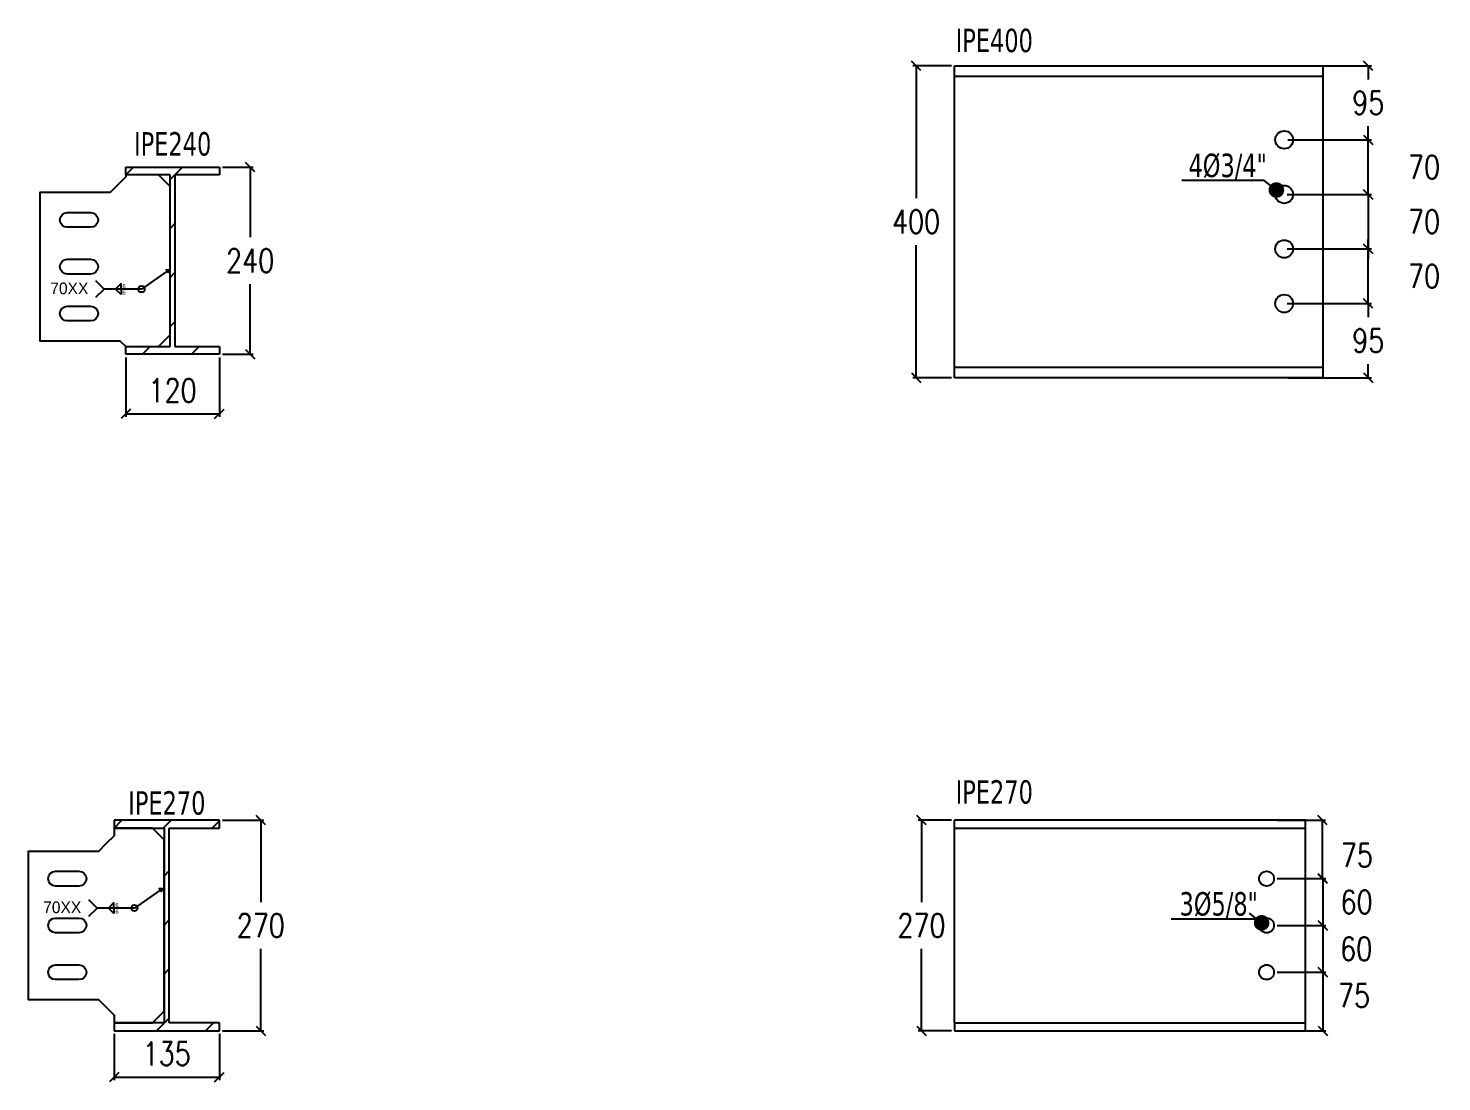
# Model space of a CAD drawing. Header units: millimetres. Extents: x -3396 to 88005, y -21236 to 35080.
# Drawn here: x 3370 to 5182, y -10977 to -9627 of the extents above; entities that cross this region are included whole.
import ezdxf
from ezdxf.enums import TextEntityAlignment as Align

# ---------------------------------------------------------------- set-up
doc = ezdxf.new("R2010")
doc.units = ezdxf.units.MM
for name, color, linetype in [('COTAS', 8, 'Continuous'), ('P-PLATINA', 6, 'Continuous'), ('perforaciones', 1, 'Continuous'), ('TITULO', 3, 'Continuous')]:
    doc.layers.add(name, color=color, linetype=linetype)
doc.styles.add('CNI_COTAS', font='romans.shx', dxfattribs={"width": 0.8})
doc.styles.add('ROMANS', font='DINGRAFO.SHX')
doc.styles.add('VERDANA', font='verdana.ttf')
doc.dimstyles.new('1.1', dxfattribs={"dimscale": 0, "dimtxt": 15, "dimasz": 20, "dimexe": 2, "dimexo": 2, "dimgap": 7, "dimtad": 1, "dimdec": 0, "dimzin": 4, "dimdsep": 46, "dimtxsty": 'CNI_COTAS', "dimblk": 'DOTSMALL', "dimcen": 0, "dimclrd": 256, "dimclrt": 3, "dimadec": 0, "dimazin": 0, "dimtfac": 1, "dimtdec": 0, "dimtmove": 2, "dimatfit": 0, "dimldrblk": 'DOT', "dimfxl": 0.05, "dimtolj": 1, "dimtzin": 0, "dimarcsym": 1})
doc.dimstyles.new('1.4', dxfattribs={"dimscale": 0, "dimtxt": 30, "dimasz": 12, "dimexe": 4, "dimexo": 4, "dimgap": 15, "dimtad": 1, "dimdec": 0, "dimzin": 4, "dimdsep": 46, "dimtxsty": 'CNI_COTAS', "dimblk": 'OBLIQUE', "dimcen": -0.09, "dimclrd": 256, "dimclrt": 3, "dimadec": 0, "dimazin": 0, "dimtfac": 1, "dimtdec": 0, "dimtmove": 2, "dimatfit": 0, "dimldrblk": 'DOT', "dimfxl": 0.05, "dimtolj": 1, "dimtzin": 0, "dimarcsym": 0})

# ---------------------------------------------------------------- blocks, each defined once
blk = doc.blocks.new('_Oblique')
at = {"color": 0, "linetype": 'ByBlock', "lineweight": -2}
blk.add_line((-0.5, -0.5), (0.5, 0.5), dxfattribs=at)
blk = doc.blocks.new('*D207')
at = {"layer": 'COTAS', "color": 0, "lineweight": -2, "transparency": 16777216}
for p, q in [((3480, -10915.9), (3480, -10975.3)), ((3615, -10915.9), (3615, -10975.3))]:
    blk.add_line(p, q, dxfattribs=at)
at = {"layer": 'COTAS', "lineweight": -2, "transparency": 16777216}
blk.add_line((3480, -10971.3), (3615, -10971.3), dxfattribs=at)
at = {"layer": 'Defpoints', "color": 0, "transparency": 16777216}
for p in [(3480, -10911.9), (3615, -10911.9), (3615, -10971.3)]:
    blk.add_point(p, dxfattribs=at)
at = {"layer": 'COTAS', "lineweight": -2, "transparency": 16777216, "xscale": 12, "yscale": 12, "zscale": 12, "rotation": 180}
blk.add_blockref('_Oblique', (3480, -10971.3), dxfattribs=at)
at = {"layer": 'COTAS', "lineweight": -2, "transparency": 16777216, "xscale": 12, "yscale": 12, "zscale": 12}
blk.add_blockref('_Oblique', (3615, -10971.3), dxfattribs=at)
at = {"layer": 'COTAS', "color": 3, "transparency": 16777216, "insert": (3547.5, -10941.3), "char_height": 30, "attachment_point": 5, "style": 'CNI_COTAS'}
blk.add_mtext('\\A1;135', dxfattribs=at)
blk = doc.blocks.new('_Dot')
at = {"color": 0, "linetype": 'ByBlock', "lineweight": -2}
blk.add_line((-0.5, 0), (-1, 0), dxfattribs=at)
at = {"color": 0, "linetype": 'ByBlock', "const_width": 0.5}
blk.add_lwpolyline([(-0.25, 0, 1), (0.25, 0, 1)], format="xyb", close=True, dxfattribs=at)
blk = doc.blocks.new('*D208')
at = {"layer": 'COTAS', "color": 0, "lineweight": -2, "transparency": 16777216}
for p, q in [((3619, -10641.9), (3672.1, -10641.9)), ((3619, -10911.9), (3672.1, -10911.9))]:
    blk.add_line(p, q, dxfattribs=at)
at = {"layer": 'COTAS', "lineweight": -2, "transparency": 16777216}
for p, q in [((3668.1, -10641.9), (3668.1, -10746.9)), ((3668.1, -10911.9), (3668.1, -10806.9))]:
    blk.add_line(p, q, dxfattribs=at)
at = {"layer": 'Defpoints', "color": 0, "transparency": 16777216}
for p in [(3615, -10641.9), (3668.1, -10641.9), (3615, -10911.9)]:
    blk.add_point(p, dxfattribs=at)
at = {"layer": 'COTAS', "lineweight": -2, "transparency": 16777216, "xscale": 12, "yscale": 12, "zscale": 12}
for p, rotation in [((3668.1, -10641.9), 90), ((3668.1, -10911.9), 270)]:
    blk.add_blockref('_Oblique', p, dxfattribs=dict(at, rotation=rotation))
at = {"layer": 'COTAS', "color": 3, "transparency": 16777216, "insert": (3668.1, -10776.9), "char_height": 30, "attachment_point": 5, "rotation": 0.01, "style": 'CNI_COTAS'}
blk.add_mtext('\\A1;270', dxfattribs=at)
blk = doc.blocks.new('SOLDADURA FILETE ALREDEDOR')
h = blk.add_hatch(color=256)
h.dxf.hatch_style = 1
h.paths.add_polyline_path([(5063.7, 3679), (5060.1, 3684.2), (5066.4, 3684.8)])
for p, q in [((5061.9, 3681.6), (5015.5, 3649.2)), ((5015.5, 3649.2), (4948.3, 3649.2)), ((4978.7, 3659.2), (4968.7, 3649.2)), ((4978.7, 3639.2), (4968.7, 3649.2)), ((4978.7, 3649.2), (4978.7, 3659.2)), ((4978.7, 3649.2), (4978.7, 3639.2))]:
    blk.add_line(p, q)
blk.add_lwpolyline([(5066.4, 3684.8), (5063.7, 3679), (5060.1, 3684.2)], close=True)
blk.add_lwpolyline([(4933.5, 3634.4), (4948.3, 3649.2), (4933.5, 3664)])
blk.add_circle((5015.5, 3649.2), 5.81)
at = {"layer": 'TITULO', "style": 'ROMANS'}
for s, height, p in [('70XX', 21, (4851, 3640)), ('6', 7.5, (4981.3, 3650.6)), ('6', 7.5, (4981.3, 3639))]:
    blk.add_text(s, height=height, dxfattribs=at).set_placement(p)
blk = doc.blocks.new('*D214')
at = {"layer": 'COTAS', "color": 0, "lineweight": -2, "transparency": 16777216}
for p, q in [((3495, -10048.6), (3495, -10125)), ((3615, -10048.6), (3615, -10125))]:
    blk.add_line(p, q, dxfattribs=at)
at = {"layer": 'COTAS', "lineweight": -2, "transparency": 16777216}
blk.add_line((3495, -10121), (3615, -10121), dxfattribs=at)
at = {"layer": 'Defpoints', "color": 0, "transparency": 16777216}
for p in [(3495, -10044.6), (3615, -10044.6), (3615, -10121)]:
    blk.add_point(p, dxfattribs=at)
at = {"layer": 'COTAS', "lineweight": -2, "transparency": 16777216, "xscale": 12, "yscale": 12, "zscale": 12, "rotation": 180}
blk.add_blockref('_Oblique', (3495, -10121), dxfattribs=at)
at = {"layer": 'COTAS', "lineweight": -2, "transparency": 16777216, "xscale": 12, "yscale": 12, "zscale": 12}
blk.add_blockref('_Oblique', (3615, -10121), dxfattribs=at)
at = {"layer": 'COTAS', "color": 3, "transparency": 16777216, "insert": (3555, -10091), "char_height": 30, "attachment_point": 5, "style": 'CNI_COTAS'}
blk.add_mtext('\\A1;120', dxfattribs=at)
blk = doc.blocks.new('*D215')
at = {"layer": 'COTAS', "color": 0, "lineweight": -2, "transparency": 16777216}
for p, q in [((3619, -9804.6), (3658.5, -9804.6)), ((3619, -10044.6), (3658.5, -10044.6))]:
    blk.add_line(p, q, dxfattribs=at)
at = {"layer": 'COTAS', "lineweight": -2, "transparency": 16777216}
for p, q in [((3654.5, -9804.6), (3654.5, -9894.6)), ((3654.5, -10044.6), (3654.5, -9954.6))]:
    blk.add_line(p, q, dxfattribs=at)
at = {"layer": 'Defpoints', "color": 0, "transparency": 16777216}
for p in [(3615, -9804.6), (3654.5, -9804.6), (3615, -10044.6)]:
    blk.add_point(p, dxfattribs=at)
at = {"layer": 'COTAS', "lineweight": -2, "transparency": 16777216, "xscale": 12, "yscale": 12, "zscale": 12}
for p, rotation in [((3654.5, -9804.6), 90), ((3654.5, -10044.6), 270)]:
    blk.add_blockref('_Oblique', p, dxfattribs=dict(at, rotation=rotation))
at = {"layer": 'COTAS', "color": 3, "transparency": 16777216, "insert": (3654.5, -9924.6), "char_height": 30, "attachment_point": 5, "rotation": 0.01, "style": 'CNI_COTAS'}
blk.add_mtext('\\A1;240', dxfattribs=at)
blk = doc.blocks.new('_DotSmall')
at = {"color": 0, "linetype": 'ByBlock', "const_width": 0.5}
blk.add_lwpolyline([(-0.0625, 0, 1), (0.0625, 0, 1)], format="xyb", close=True, dxfattribs=at)
blk = doc.blocks.new('*D182')
at = {"layer": 'COTAS', "lineweight": -2, "transparency": 16777216}
for p, q in [((5088.1, -9769.6), (5088.1, -9757.6)), ((5088.1, -9839.6), (5088.1, -9769.6)), ((5088.1, -9839.6), (5088.1, -9851.6))]:
    blk.add_line(p, q, dxfattribs=at)
at = {"layer": 'COTAS', "color": 0, "lineweight": -2, "transparency": 16777216}
for p, q in [((4985.1, -9769.6), (5092.1, -9769.6)), ((4984.3, -9839.6), (5092.1, -9839.6))]:
    blk.add_line(p, q, dxfattribs=at)
at = {"layer": 'Defpoints', "color": 0, "transparency": 16777216}
for p in [(4981.1, -9769.6), (5088.1, -9769.6), (4980.3, -9839.6)]:
    blk.add_point(p, dxfattribs=at)
at = {"layer": 'COTAS', "lineweight": -2, "transparency": 16777216, "xscale": 12, "yscale": 12, "zscale": 12}
for p, rotation in [((5088.1, -9769.6), 270), ((5088.1, -9839.6), 90)]:
    blk.add_blockref('_Oblique', p, dxfattribs=dict(at, rotation=rotation))
at = {"layer": 'COTAS', "color": 3, "transparency": 16777216, "insert": (5159.6, -9804.6), "char_height": 30, "attachment_point": 5, "rotation": 0.01, "style": 'CNI_COTAS'}
blk.add_mtext('\\A1;70', dxfattribs=at)
blk = doc.blocks.new('*D183')
at = {"layer": 'COTAS', "color": 0, "lineweight": -2, "transparency": 16777216}
for p, q in [((4985.1, -9674.6), (5092.1, -9674.6)), ((4985.1, -9769.6), (5092.1, -9769.6))]:
    blk.add_line(p, q, dxfattribs=at)
at = {"layer": 'COTAS', "lineweight": -2, "transparency": 16777216}
for p, q in [((5088.1, -9674.6), (5088.1, -9692.1)), ((5088.1, -9769.6), (5088.1, -9752.1))]:
    blk.add_line(p, q, dxfattribs=at)
at = {"layer": 'Defpoints', "color": 0, "transparency": 16777216}
for p in [(4981.1, -9674.6), (5088.1, -9674.6), (4981.1, -9769.6)]:
    blk.add_point(p, dxfattribs=at)
at = {"layer": 'COTAS', "lineweight": -2, "transparency": 16777216, "xscale": 12, "yscale": 12, "zscale": 12}
for p, rotation in [((5088.1, -9674.6), 90), ((5088.1, -9769.6), 270)]:
    blk.add_blockref('_Oblique', p, dxfattribs=dict(at, rotation=rotation))
at = {"layer": 'COTAS', "color": 3, "transparency": 16777216, "insert": (5088.1, -9722.1), "char_height": 30, "attachment_point": 5, "rotation": 0.01, "style": 'CNI_COTAS'}
blk.add_mtext('\\A1;95', dxfattribs=at)
blk = doc.blocks.new('*D184')
at = {"layer": 'COTAS', "color": 0, "lineweight": -2, "transparency": 16777216}
for p, q in [((4984.3, -9839.6), (5092.1, -9839.6)), ((4984.3, -9909.6), (5092.1, -9909.6))]:
    blk.add_line(p, q, dxfattribs=at)
at = {"layer": 'COTAS', "lineweight": -2, "transparency": 16777216}
for p, q in [((5088.1, -9839.6), (5088.1, -9827.6)), ((5088.1, -9839.6), (5088.1, -9909.6)), ((5088.1, -9909.6), (5088.1, -9921.6))]:
    blk.add_line(p, q, dxfattribs=at)
at = {"layer": 'Defpoints', "color": 0, "transparency": 16777216}
for p in [(4980.3, -9839.6), (4980.3, -9909.6), (5088.1, -9909.6)]:
    blk.add_point(p, dxfattribs=at)
at = {"layer": 'COTAS', "lineweight": -2, "transparency": 16777216, "xscale": 12, "yscale": 12, "zscale": 12}
for p, rotation in [((5088.1, -9839.6), 270), ((5088.1, -9909.6), 90)]:
    blk.add_blockref('_Oblique', p, dxfattribs=dict(at, rotation=rotation))
at = {"layer": 'COTAS', "color": 3, "transparency": 16777216, "insert": (5159.6, -9874.6), "char_height": 30, "attachment_point": 5, "rotation": 0.01, "style": 'CNI_COTAS'}
blk.add_mtext('\\A1;70', dxfattribs=at)
blk = doc.blocks.new('*D185')
at = {"layer": 'COTAS', "color": 0, "lineweight": -2, "transparency": 16777216}
for p, q in [((4984.3, -9909.6), (5092.1, -9909.6)), ((4984.3, -9979.6), (5092.1, -9979.6))]:
    blk.add_line(p, q, dxfattribs=at)
at = {"layer": 'COTAS', "lineweight": -2, "transparency": 16777216}
for p, q in [((5088.1, -9909.6), (5088.1, -9897.6)), ((5088.1, -9979.6), (5088.1, -9909.6)), ((5088.1, -9979.6), (5088.1, -9991.6))]:
    blk.add_line(p, q, dxfattribs=at)
at = {"layer": 'Defpoints', "color": 0, "transparency": 16777216}
for p in [(4980.3, -9909.6), (5088.1, -9909.6), (4980.3, -9979.6)]:
    blk.add_point(p, dxfattribs=at)
at = {"layer": 'COTAS', "lineweight": -2, "transparency": 16777216, "xscale": 12, "yscale": 12, "zscale": 12}
for p, rotation in [((5088.1, -9909.6), 270), ((5088.1, -9979.6), 90)]:
    blk.add_blockref('_Oblique', p, dxfattribs=dict(at, rotation=rotation))
at = {"layer": 'COTAS', "color": 3, "transparency": 16777216, "insert": (5159.6, -9944.6), "char_height": 30, "attachment_point": 5, "rotation": 0.01, "style": 'CNI_COTAS'}
blk.add_mtext('\\A1;70', dxfattribs=at)
blk = doc.blocks.new('*D186')
at = {"layer": 'COTAS', "color": 0, "lineweight": -2, "transparency": 16777216}
for p, q in [((4984.3, -9979.6), (5092.1, -9979.6)), ((4985.1, -10074.6), (5092.1, -10074.6))]:
    blk.add_line(p, q, dxfattribs=at)
at = {"layer": 'COTAS', "lineweight": -2, "transparency": 16777216}
for p, q in [((5088.1, -9979.6), (5088.1, -9997.1)), ((5088.1, -10074.6), (5088.1, -10057.1))]:
    blk.add_line(p, q, dxfattribs=at)
at = {"layer": 'Defpoints', "color": 0, "transparency": 16777216}
for p in [(4980.3, -9979.6), (4981.1, -10074.6), (5088.1, -10074.6)]:
    blk.add_point(p, dxfattribs=at)
at = {"layer": 'COTAS', "lineweight": -2, "transparency": 16777216, "xscale": 12, "yscale": 12, "zscale": 12}
for p, rotation in [((5088.1, -9979.6), 90), ((5088.1, -10074.6), 270)]:
    blk.add_blockref('_Oblique', p, dxfattribs=dict(at, rotation=rotation))
at = {"layer": 'COTAS', "color": 3, "transparency": 16777216, "insert": (5088.1, -10027.1), "char_height": 30, "attachment_point": 5, "rotation": 0.01, "style": 'CNI_COTAS'}
blk.add_mtext('\\A1;95', dxfattribs=at)
blk = doc.blocks.new('*D192')
at = {"layer": 'COTAS', "color": 0, "lineweight": -2, "transparency": 16777216}
for p, q in [((4971.2, -10716.9), (5033.8, -10716.9)), ((4971.2, -10776.9), (5033.8, -10776.9))]:
    blk.add_line(p, q, dxfattribs=at)
at = {"layer": 'COTAS', "lineweight": -2, "transparency": 16777216}
blk.add_line((5029.8, -10716.9), (5029.8, -10776.9), dxfattribs=at)
at = {"layer": 'Defpoints', "color": 0, "transparency": 16777216}
for p in [(4967.2, -10716.9), (4967.2, -10776.9), (5029.8, -10776.9)]:
    blk.add_point(p, dxfattribs=at)
at = {"layer": 'COTAS', "lineweight": -2, "transparency": 16777216, "xscale": 12, "yscale": 12, "zscale": 12}
for p, rotation in [((5029.8, -10716.9), 90), ((5029.8, -10776.9), 270)]:
    blk.add_blockref('_Oblique', p, dxfattribs=dict(at, rotation=rotation))
at = {"layer": 'COTAS', "color": 3, "transparency": 16777216, "insert": (5073.1, -10746.9), "char_height": 30, "attachment_point": 5, "rotation": 0.01, "style": 'CNI_COTAS'}
blk.add_mtext('\\A1;60', dxfattribs=at)
blk = doc.blocks.new('*D193')
at = {"layer": 'COTAS', "color": 0, "lineweight": -2, "transparency": 16777216}
for p, q in [((4971.2, -10776.9), (5033.8, -10776.9)), ((4971.2, -10836.9), (5033.8, -10836.9))]:
    blk.add_line(p, q, dxfattribs=at)
at = {"layer": 'COTAS', "lineweight": -2, "transparency": 16777216}
blk.add_line((5029.8, -10776.9), (5029.8, -10836.9), dxfattribs=at)
at = {"layer": 'Defpoints', "color": 0, "transparency": 16777216}
for p in [(4967.2, -10776.9), (4967.2, -10836.9), (5029.8, -10836.9)]:
    blk.add_point(p, dxfattribs=at)
at = {"layer": 'COTAS', "lineweight": -2, "transparency": 16777216, "xscale": 12, "yscale": 12, "zscale": 12}
for p, rotation in [((5029.8, -10776.9), 90), ((5029.8, -10836.9), 270)]:
    blk.add_blockref('_Oblique', p, dxfattribs=dict(at, rotation=rotation))
at = {"layer": 'COTAS', "color": 3, "transparency": 16777216, "insert": (5072.6, -10806.9), "char_height": 30, "attachment_point": 5, "rotation": 0.01, "style": 'CNI_COTAS'}
blk.add_mtext('\\A1;60', dxfattribs=at)
blk = doc.blocks.new('*D194')
at = {"layer": 'COTAS', "color": 0, "lineweight": -2, "transparency": 16777216}
for p, q in [((4971.2, -10836.9), (5033.7, -10836.9)), ((4971.2, -10911.9), (5033.7, -10911.9))]:
    blk.add_line(p, q, dxfattribs=at)
at = {"layer": 'COTAS', "lineweight": -2, "transparency": 16777216}
blk.add_line((5029.7, -10836.9), (5029.7, -10911.9), dxfattribs=at)
at = {"layer": 'Defpoints', "color": 0, "transparency": 16777216}
for p in [(4967.2, -10836.9), (4967.2, -10911.9), (5029.7, -10911.9)]:
    blk.add_point(p, dxfattribs=at)
at = {"layer": 'COTAS', "lineweight": -2, "transparency": 16777216, "xscale": 12, "yscale": 12, "zscale": 12}
for p, rotation in [((5029.7, -10836.9), 90), ((5029.7, -10911.9), 270)]:
    blk.add_blockref('_Oblique', p, dxfattribs=dict(at, rotation=rotation))
at = {"layer": 'COTAS', "color": 3, "transparency": 16777216, "insert": (5069.9, -10866.9), "char_height": 30, "attachment_point": 5, "rotation": 0.01, "style": 'CNI_COTAS'}
blk.add_mtext('\\A1;75', dxfattribs=at)
blk = doc.blocks.new('*D195')
at = {"layer": 'COTAS', "color": 0, "lineweight": -2, "transparency": 16777216}
for p, q in [((4971.2, -10641.9), (5033.3, -10641.9)), ((4971.2, -10716.9), (5033.3, -10716.9))]:
    blk.add_line(p, q, dxfattribs=at)
at = {"layer": 'COTAS', "lineweight": -2, "transparency": 16777216}
blk.add_line((5029.3, -10716.9), (5029.3, -10641.9), dxfattribs=at)
at = {"layer": 'Defpoints', "color": 0, "transparency": 16777216}
for p in [(4967.2, -10641.9), (5029.3, -10641.9), (4967.2, -10716.9)]:
    blk.add_point(p, dxfattribs=at)
at = {"layer": 'COTAS', "lineweight": -2, "transparency": 16777216, "xscale": 12, "yscale": 12, "zscale": 12}
for p, rotation in [((5029.3, -10641.9), 90), ((5029.3, -10716.9), 270)]:
    blk.add_blockref('_Oblique', p, dxfattribs=dict(at, rotation=rotation))
at = {"layer": 'COTAS', "color": 3, "transparency": 16777216, "insert": (5073.5, -10686.9), "char_height": 30, "attachment_point": 5, "rotation": 0.01, "style": 'CNI_COTAS'}
blk.add_mtext('\\A1;75', dxfattribs=at)
blk = doc.blocks.new('*D256')
at = {"layer": 'COTAS', "color": 0, "lineweight": -2, "transparency": 16777216}
for p, q in [((4553.7, -10641.9), (4511.2, -10641.9)), ((4553.7, -10911.9), (4511.2, -10911.9))]:
    blk.add_line(p, q, dxfattribs=at)
at = {"layer": 'COTAS', "lineweight": -2, "transparency": 16777216}
for p, q in [((4515.2, -10641.9), (4515.2, -10746.9)), ((4515.2, -10911.9), (4515.2, -10806.9))]:
    blk.add_line(p, q, dxfattribs=at)
at = {"layer": 'Defpoints', "color": 0, "transparency": 16777216}
for p in [(4515.2, -10641.9), (4557.7, -10641.9), (4557.7, -10911.9)]:
    blk.add_point(p, dxfattribs=at)
at = {"layer": 'COTAS', "lineweight": -2, "transparency": 16777216, "xscale": 12, "yscale": 12, "zscale": 12}
for p, rotation in [((4515.2, -10641.9), 90), ((4515.2, -10911.9), 270)]:
    blk.add_blockref('_Oblique', p, dxfattribs=dict(at, rotation=rotation))
at = {"layer": 'COTAS', "color": 3, "transparency": 16777216, "insert": (4515.2, -10776.9), "char_height": 30, "attachment_point": 5, "rotation": 0.01, "style": 'CNI_COTAS'}
blk.add_mtext('\\A1;270', dxfattribs=at)
blk = doc.blocks.new('*D257')
at = {"layer": 'COTAS', "color": 0, "lineweight": -2, "transparency": 16777216}
for p, q in [((4553.7, -9674.6), (4504.3, -9674.6)), ((4553.7, -10074.6), (4504.3, -10074.6))]:
    blk.add_line(p, q, dxfattribs=at)
at = {"layer": 'COTAS', "lineweight": -2, "transparency": 16777216}
for p, q in [((4508.3, -9674.6), (4508.3, -9844.6)), ((4508.3, -10074.6), (4508.3, -9904.6))]:
    blk.add_line(p, q, dxfattribs=at)
at = {"layer": 'Defpoints', "color": 0, "transparency": 16777216}
for p in [(4508.3, -9674.6), (4557.7, -9674.6), (4557.7, -10074.6)]:
    blk.add_point(p, dxfattribs=at)
at = {"layer": 'COTAS', "lineweight": -2, "transparency": 16777216, "xscale": 12, "yscale": 12, "zscale": 12}
for p, rotation in [((4508.3, -9674.6), 90), ((4508.3, -10074.6), 270)]:
    blk.add_blockref('_Oblique', p, dxfattribs=dict(at, rotation=rotation))
at = {"layer": 'COTAS', "color": 3, "transparency": 16777216, "insert": (4508.3, -9874.6), "char_height": 30, "attachment_point": 5, "rotation": 0.01, "style": 'CNI_COTAS'}
blk.add_mtext('\\A1;400', dxfattribs=at)

msp = doc.modelspace()

# ---------------------------------------------------------------- hatches: boundary and pattern name
at = {"linetype": 'Continuous'}
h = msp.add_hatch(dxfattribs=at)
h.set_pattern_fill('', scale=14, style=0, pattern_type=0)
h.set_pattern_definition([(45, (3495.023, -9814.43), (-31.431, 31.431), [])])
h.paths.add_polyline_path([(3495, -9804.6), (3495, -9814.4), (3551.9, -9814.4), (3551.9, -10034.8), (3495, -10034.8), (3495, -10044.6), (3615, -10044.6), (3615, -10034.8), (3558.1, -10034.8), (3558.1, -9814.4), (3615, -9814.4), (3615, -9804.6)])
h = msp.add_hatch(dxfattribs=at)
h.set_pattern_fill('', scale=14, style=0, pattern_type=0)
h.set_pattern_definition([(45, (3480.023, -10652.07), (-31.431, 31.431), [])])
h.paths.add_polyline_path([(3480, -10641.9), (3480, -10652.1), (3544.2, -10652.1), (3544.2, -10901.7), (3480, -10901.7), (3480, -10911.9), (3615, -10911.9), (3615, -10901.7), (3550.8, -10901.7), (3550.8, -10652.1), (3615, -10652.1), (3615, -10641.9)])

# ---------------------------------------------------------------- linework, layer by layer
at = {"color": 2, "linetype": 'Continuous'}
for p, q in [((4557.7, -9674.6), (5030.3, -9674.6)), ((4557.7, -10074.6), (4557.7, -9674.6)), ((5030.3, -10074.6), (5030.3, -9674.6)), ((4557.7, -9688.1), (5030.3, -9688.1)), ((3495, -9804.6), (3615, -9804.6)), ((3495, -9814.4), (3495, -9804.6)), ((3551.9, -9814.4), (3495, -9814.4)), ((3551.9, -10034.8), (3551.9, -9814.4)), ((3615, -9814.4), (3558.1, -9814.4)), ((3558.1, -9814.4), (3558.1, -10034.8)), ((3615, -9804.6), (3615, -9814.4)), ((3495, -10044.6), (3495, -10034.8)), ((3495, -10034.8), (3551.9, -10034.8)), ((3558.1, -10034.8), (3615, -10034.8)), ((3615, -10034.8), (3615, -10044.6)), ((3615, -10044.6), (3495, -10044.6)), ((4557.7, -10061.1), (5030.3, -10061.1)), ((5030.3, -10074.6), (4557.7, -10074.6)), ((3615, -10641.9), (3480, -10641.9)), ((3480, -10641.9), (3480, -10652.1)), ((3480, -10652.1), (3544.2, -10652.1)), ((3544.2, -10652.1), (3544.2, -10901.7)), ((3550.8, -10901.7), (3550.8, -10652.1)), ((3550.8, -10652.1), (3615, -10652.1)), ((3615, -10652.1), (3615, -10641.9)), ((4557.7, -10901.7), (4557.7, -10641.9)), ((5007.7, -10641.9), (4557.7, -10641.9)), ((4557.7, -10652.1), (5007.7, -10652.1)), ((5007.7, -10911.9), (5007.7, -10641.9)), ((3544.2, -10901.7), (3480, -10901.7)), ((3480, -10901.7), (3480, -10911.9)), ((3615, -10901.7), (3550.8, -10901.7)), ((3615, -10911.9), (3615, -10901.7)), ((4557.7, -10901.7), (4557.7, -10911.9)), ((4557.7, -10901.7), (5007.7, -10901.7)), ((3480, -10911.9), (3615, -10911.9)), ((4557.7, -10911.9), (5007.7, -10911.9))]:
    msp.add_line(p, q, dxfattribs=at)
at = {"layer": 'P-PLATINA', "color": 6, "linetype": 'Continuous'}
for points in [[(3485, -10027.3), (3487.5, -10027.3), (3495, -10034.8), (3536.9, -10034.8), (3551.9, -10019.8), (3551.9, -9829.4), (3536.9, -9814.4), (3495, -9814.4), (3495, -9817.3), (3485, -9827.3), (3475, -9837.3), (3385, -9837.3), (3385, -10027.3)], [(3480, -10891.9), (3480, -10901.7), (3529.2, -10901.7), (3544.2, -10886.7), (3544.2, -10667.1), (3529.2, -10652.1), (3480, -10652.1), (3480, -10661.9), (3470, -10671.9), (3460, -10681.9), (3370, -10681.9), (3370, -10871.9), (3460, -10871.9), (3470, -10881.9)]]:
    msp.add_lwpolyline(points, close=True, dxfattribs=at)
for points in [[(3426.7, -9881.8), (3420, -9881.8), (3416.4, -9881.1), (3413.3, -9879), (3411.2, -9876), (3410.5, -9872.3), (3411.2, -9868.7), (3413.3, -9865.6), (3416.4, -9863.6), (3420, -9862.8), (3426.7, -9862.8)], [(3420, -9862.8), (3450, -9862.8), (3453.7, -9863.6), (3456.7, -9865.6), (3458.8, -9868.7), (3459.5, -9872.3), (3458.8, -9876), (3456.7, -9879), (3453.7, -9881.1), (3450, -9881.8), (3420, -9881.8)], [(3426.7, -9941.8), (3420, -9941.8), (3416.4, -9941.1), (3413.3, -9939), (3411.2, -9936), (3410.5, -9932.3), (3411.2, -9928.7), (3413.3, -9925.6), (3416.4, -9923.6), (3420, -9922.8), (3426.7, -9922.8)], [(3420, -9922.8), (3450, -9922.8), (3453.7, -9923.6), (3456.7, -9925.6), (3458.8, -9928.7), (3459.5, -9932.3), (3458.8, -9936), (3456.7, -9939), (3453.7, -9941.1), (3450, -9941.8), (3420, -9941.8)], [(3426.7, -10001.8), (3420, -10001.8), (3416.4, -10001.1), (3413.3, -9999), (3411.2, -9996), (3410.5, -9992.3), (3411.2, -9988.7), (3413.3, -9985.6), (3416.4, -9983.6), (3420, -9982.8), (3426.7, -9982.8)], [(3420, -9982.8), (3450, -9982.8), (3453.7, -9983.6), (3456.7, -9985.6), (3458.8, -9988.7), (3459.5, -9992.3), (3458.8, -9996), (3456.7, -9999), (3453.7, -10001.1), (3450, -10001.8), (3420, -10001.8)], [(3435, -10726.4), (3405, -10726.4), (3401.4, -10725.6), (3398.3, -10723.6), (3396.2, -10720.5), (3395.5, -10716.9), (3396.2, -10713.2), (3398.3, -10710.2), (3401.4, -10708.1), (3405, -10707.4), (3435, -10707.4)], [(3428.4, -10707.4), (3435, -10707.4), (3438.7, -10708.1), (3441.7, -10710.2), (3443.8, -10713.2), (3444.5, -10716.9), (3443.8, -10720.5), (3441.7, -10723.6), (3438.7, -10725.6), (3435, -10726.4), (3428.4, -10726.4)], [(3435, -10786.4), (3405, -10786.4), (3401.4, -10785.6), (3398.3, -10783.6), (3396.2, -10780.5), (3395.5, -10776.9), (3396.2, -10773.2), (3398.3, -10770.2), (3401.4, -10768.1), (3405, -10767.4), (3429, -10767.4)], [(3428.4, -10767.4), (3435, -10767.4), (3438.7, -10768.1), (3441.7, -10770.2), (3443.8, -10773.2), (3444.5, -10776.9), (3443.8, -10780.5), (3441.7, -10783.6), (3438.7, -10785.6), (3435, -10786.4), (3428.4, -10786.4)], [(3411.7, -10846.4), (3405, -10846.4), (3401.4, -10845.6), (3398.3, -10843.6), (3396.2, -10840.5), (3395.5, -10836.9), (3396.2, -10833.2), (3398.3, -10830.2), (3401.4, -10828.1), (3405, -10827.4), (3411.7, -10827.4)], [(3405, -10827.4), (3435, -10827.4), (3438.7, -10828.1), (3441.7, -10830.2), (3443.8, -10833.2), (3444.5, -10836.9), (3443.8, -10840.5), (3441.7, -10843.6), (3438.7, -10845.6), (3435, -10846.4), (3405, -10846.4)]]:
    msp.add_lwpolyline(points, dxfattribs=at)
at = {"layer": 'perforaciones'}
for centre, radius in [((4980.3, -9769.6), 11.5), ((4980.3, -9839.6), 11.5), ((4980.3, -9909.6), 11.5), ((4980.3, -9979.6), 11.5), ((4957.7, -10716.9), 9.5), ((4957.7, -10776.9), 9.5), ((4957.7, -10836.9), 9.5)]:
    msp.add_circle(centre, radius, dxfattribs=at)

# ---------------------------------------------------------------- block references
at = {"xscale": 0.7104614331683008, "yscale": 0.7104614331683008, "zscale": 0.7104614331683008}
for p in [(-48.2, -12553.6), (-57.3, -13347.2)]:
    msp.add_blockref('SOLDADURA FILETE ALREDEDOR', p, dxfattribs=at)

# ---------------------------------------------------------------- texts
at = {"color": 96, "style": 'VERDANA', "width": 0.7}
for s, p in [('IPE400', (4608.6, -9642.2)), ('IPE240', (3555.2, -9774.8)), ('4%%C3/4"', (4907.9, -9802.4)), ('IPE270', (4608.6, -10605.7)), ('IPE270', (3547.7, -10619.8)), ('3%%C5/8"', (4896.4, -10749.2))]:
    msp.add_text(s, height=30, dxfattribs=at).set_placement(p, align=Align.MIDDLE_CENTER)

# ---------------------------------------------------------------- dimensions: what is measured, and where the dimension line sits
at = {"layer": 'COTAS'}
for base, p1, p2, picture, middle in [((4508.3, -9674.6), (4557.7, -10074.6), (4557.7, -9674.6), '*D257', (4508.3, -9874.6)), ((5088.1, -9674.6), (4981.1, -9769.6), (4981.1, -9674.6), '*D183', (5088.1, -9722.1)), ((5088.1, -9769.6), (4980.3, -9839.6), (4981.1, -9769.6), '*D182', (5159.6, -9804.6)), ((3654.5, -9804.6), (3615, -10044.6), (3615, -9804.6), '*D215', (3654.5, -9924.6)), ((5088.1, -9909.6), (4980.3, -9839.6), (4980.3, -9909.6), '*D184', (5159.6, -9874.6)), ((5088.1, -9909.6), (4980.3, -9979.6), (4980.3, -9909.6), '*D185', (5159.6, -9944.6)), ((5088.1, -10074.6), (4980.3, -9979.6), (4981.1, -10074.6), '*D186', (5088.1, -10027.1)), ((3668.1, -10641.9), (3615, -10911.9), (3615, -10641.9), '*D208', (3668.1, -10776.9)), ((4515.2, -10641.9), (4557.7, -10911.9), (4557.7, -10641.9), '*D256', (4515.2, -10776.9))]:
    dim = msp.add_linear_dim(base=base, p1=p1, p2=p2, angle=90, dimstyle='1.4', override={"dimscale": 1}, dxfattribs=at)
    dim.commit()
    dim.dimension.update_dxf_attribs({"geometry": picture, "text_midpoint": middle, "text_rotation": 0.01})
for base, p1, p2, picture, middle in [((3615, -10121), (3495, -10044.6), (3615, -10044.6), '*D214', (3555, -10091)), ((3615, -10971.3), (3480, -10911.9), (3615, -10911.9), '*D207', (3547.5, -10941.3))]:
    dim = msp.add_linear_dim(base=base, p1=p1, p2=p2, dimstyle='1.4', override={"dimscale": 1}, dxfattribs=at)
    dim.commit()
    dim.dimension.update_dxf_attribs({"geometry": picture, "text_midpoint": middle})
for base, p1, p2, picture, middle in [((5029.3, -10641.9), (4967.2, -10716.9), (4967.2, -10641.9), '*D195', (5073.5, -10686.9)), ((5029.8, -10776.9), (4967.2, -10716.9), (4967.2, -10776.9), '*D192', (5073.1, -10746.9)), ((5029.8, -10836.9), (4967.2, -10776.9), (4967.2, -10836.9), '*D193', (5072.6, -10806.9)), ((5029.7, -10911.9), (4967.2, -10836.9), (4967.2, -10911.9), '*D194', (5069.9, -10866.9))]:
    dim = msp.add_linear_dim(base=base, p1=p1, p2=p2, angle=90, dimstyle='1.4', override={"dimscale": 1}, dxfattribs=at)
    dim.commit()
    dim.dimension.update_dxf_attribs({"geometry": picture, "text_midpoint": middle, "dimtype": 160, "text_rotation": 0.01})

# ---------------------------------------------------------------- leaders
for points in [[(4970.3, -9834), (4954.5, -9821.6), (4848.9, -9821.6)], [(4951.4, -10773.6), (4945.1, -10768.7), (4835.3, -10768.7)]]:
    msp.add_leader(points, dimstyle='1.1', override={"dimscale": 1}, dxfattribs=at)

doc.saveas('drawing.dxf')
